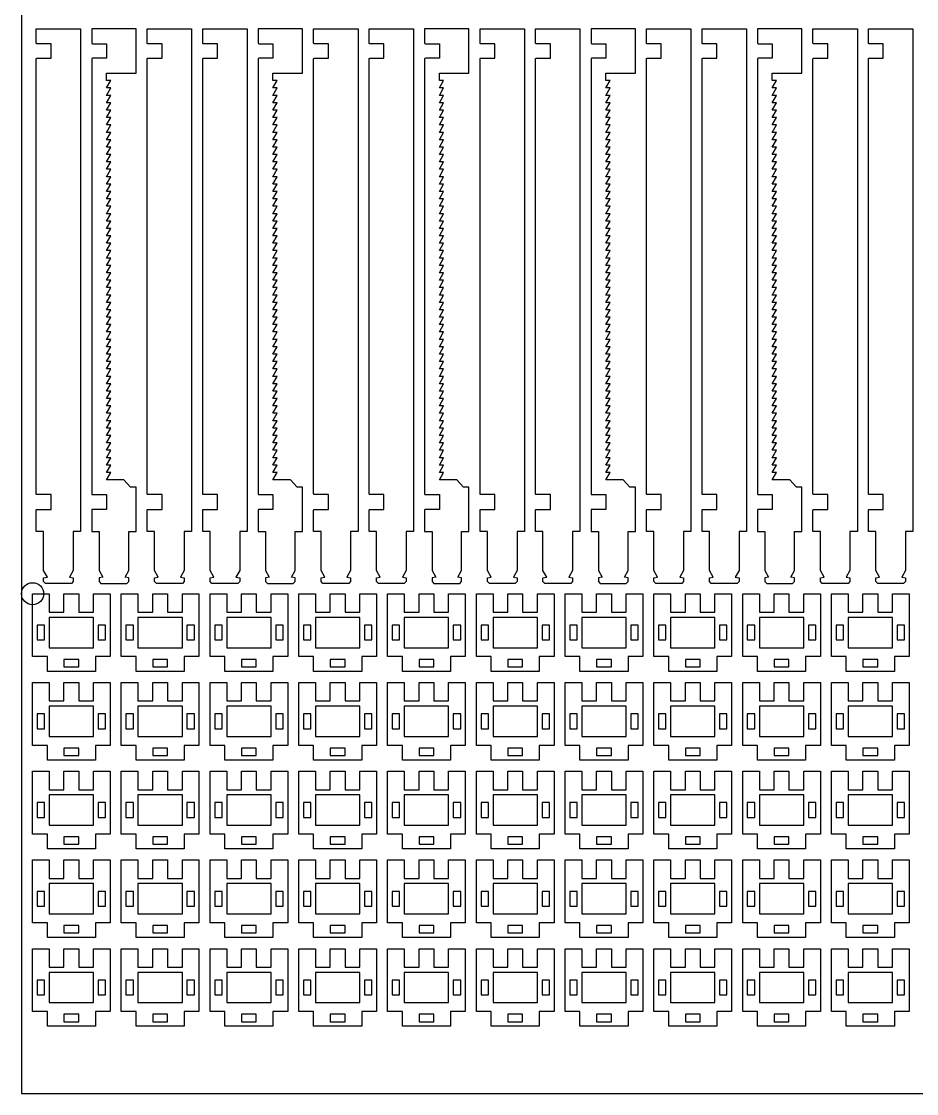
# Model space of a CAD drawing. Header units: millimetres. Extents: x 0 to 1902, y -212 to 712.
# Drawn here: x 0 to 242, y 0 to 290 of the extents above; entities that cross this region are included whole.
import ezdxf

# ---------------------------------------------------------------- set-up
doc = ezdxf.new("R2010")
doc.units = ezdxf.units.MM
doc.header["$MEASUREMENT"] = 0

msp = doc.modelspace()

# ---------------------------------------------------------------- linework, layer by layer
for p, q in [((31, 288), (19, 288)), ((19, 288), (19, 284.14)), ((31, 276), (31, 288)), ((76, 288), (64, 288)), ((64, 288), (64, 284.14)), ((76, 276), (76, 288)), ((121, 288), (109, 288)), ((109, 288), (109, 284.14)), ((121, 276), (121, 288)), ((166, 288), (154, 288)), ((154, 288), (154, 284.14)), ((166, 276), (166, 288)), ((211, 288), (199, 288)), ((199, 288), (199, 284.14)), ((211, 276), (211, 288)), ((19.2, 283.94), (23, 283.94)), ((23, 283.94), (23, 280.06)), ((64.2, 283.94), (68, 283.94)), ((68, 283.94), (68, 280.06)), ((109.2, 283.94), (113, 283.94)), ((113, 283.94), (113, 280.06)), ((154.2, 283.94), (158, 283.94)), ((158, 283.94), (158, 280.06)), ((199.2, 283.94), (203, 283.94)), ((203, 283.94), (203, 280.06)), ((19, 279.86), (19, 162.2)), ((23, 280.06), (19.2, 280.06)), ((64, 279.86), (64, 162.2)), ((68, 280.06), (64.2, 280.06)), ((109, 279.86), (109, 162.2)), ((113, 280.06), (109.2, 280.06)), ((154, 279.86), (154, 162.2)), ((158, 280.06), (154.2, 280.06)), ((199, 279.86), (199, 162.2)), ((203, 280.06), (199.2, 280.06)), ((23, 274), (23, 276)), ((23, 276), (31, 276)), ((68, 274), (68, 276)), ((68, 276), (76, 276)), ((113, 274), (113, 276)), ((113, 276), (121, 276)), ((158, 274), (158, 276)), ((158, 276), (166, 276)), ((203, 274), (203, 276)), ((203, 276), (211, 276)), ((23, 272), (24.15, 274)), ((24.15, 274), (23, 274)), ((68, 272), (69.15, 274)), ((69.15, 274), (68, 274)), ((113, 272), (114.15, 274)), ((114.15, 274), (113, 274)), ((158, 272), (159.15, 274)), ((159.15, 274), (158, 274)), ((203, 272), (204.15, 274)), ((204.15, 274), (203, 274)), ((23, 270), (24.15, 272)), ((24.15, 272), (23, 272)), ((23, 268), (24.15, 270)), ((24.15, 270), (23, 270)), ((68, 270), (69.15, 272)), ((69.15, 272), (68, 272)), ((68, 268), (69.15, 270)), ((69.15, 270), (68, 270)), ((113, 270), (114.15, 272)), ((114.15, 272), (113, 272)), ((113, 268), (114.15, 270)), ((114.15, 270), (113, 270)), ((158, 270), (159.15, 272)), ((159.15, 272), (158, 272)), ((158, 268), (159.15, 270)), ((159.15, 270), (158, 270)), ((203, 270), (204.15, 272)), ((204.15, 272), (203, 272)), ((203, 268), (204.15, 270)), ((204.15, 270), (203, 270)), ((23, 266), (24.15, 268)), ((24.15, 268), (23, 268)), ((68, 266), (69.15, 268)), ((69.15, 268), (68, 268)), ((113, 266), (114.15, 268)), ((114.15, 268), (113, 268)), ((158, 266), (159.15, 268)), ((159.15, 268), (158, 268)), ((203, 266), (204.15, 268)), ((204.15, 268), (203, 268)), ((23, 264), (24.15, 266)), ((24.15, 266), (23, 266)), ((23, 262), (24.15, 264)), ((24.15, 264), (23, 264)), ((68, 264), (69.15, 266)), ((69.15, 266), (68, 266)), ((68, 262), (69.15, 264)), ((69.15, 264), (68, 264)), ((113, 264), (114.15, 266)), ((114.15, 266), (113, 266)), ((113, 262), (114.15, 264)), ((114.15, 264), (113, 264)), ((158, 264), (159.15, 266)), ((159.15, 266), (158, 266)), ((158, 262), (159.15, 264)), ((159.15, 264), (158, 264)), ((203, 264), (204.15, 266)), ((204.15, 266), (203, 266)), ((203, 262), (204.15, 264)), ((204.15, 264), (203, 264)), ((23, 260), (24.15, 262)), ((24.15, 262), (23, 262)), ((68, 260), (69.15, 262)), ((69.15, 262), (68, 262)), ((113, 260), (114.15, 262)), ((114.15, 262), (113, 262)), ((158, 260), (159.15, 262)), ((159.15, 262), (158, 262)), ((203, 260), (204.15, 262)), ((204.15, 262), (203, 262)), ((23, 258), (24.15, 260)), ((24.15, 260), (23, 260)), ((68, 258), (69.15, 260)), ((69.15, 260), (68, 260)), ((113, 258), (114.15, 260)), ((114.15, 260), (113, 260)), ((158, 258), (159.15, 260)), ((159.15, 260), (158, 260)), ((203, 258), (204.15, 260)), ((204.15, 260), (203, 260)), ((23, 256), (24.15, 258)), ((24.15, 258), (23, 258)), ((23, 254), (24.15, 256)), ((24.15, 256), (23, 256)), ((68, 256), (69.15, 258)), ((69.15, 258), (68, 258)), ((68, 254), (69.15, 256)), ((69.15, 256), (68, 256)), ((113, 256), (114.15, 258)), ((114.15, 258), (113, 258)), ((113, 254), (114.15, 256)), ((114.15, 256), (113, 256)), ((158, 256), (159.15, 258)), ((159.15, 258), (158, 258)), ((158, 254), (159.15, 256)), ((159.15, 256), (158, 256)), ((203, 256), (204.15, 258)), ((204.15, 258), (203, 258)), ((203, 254), (204.15, 256)), ((204.15, 256), (203, 256)), ((23, 252), (24.15, 254)), ((24.15, 254), (23, 254)), ((68, 252), (69.15, 254)), ((69.15, 254), (68, 254)), ((113, 252), (114.15, 254)), ((114.15, 254), (113, 254)), ((158, 252), (159.15, 254)), ((159.15, 254), (158, 254)), ((203, 252), (204.15, 254)), ((204.15, 254), (203, 254)), ((23, 250), (24.15, 252)), ((24.15, 252), (23, 252)), ((23, 248), (24.15, 250)), ((24.15, 250), (23, 250)), ((68, 250), (69.15, 252)), ((69.15, 252), (68, 252)), ((68, 248), (69.15, 250)), ((69.15, 250), (68, 250)), ((113, 250), (114.15, 252)), ((114.15, 252), (113, 252)), ((113, 248), (114.15, 250)), ((114.15, 250), (113, 250)), ((158, 250), (159.15, 252)), ((159.15, 252), (158, 252)), ((158, 248), (159.15, 250)), ((159.15, 250), (158, 250)), ((203, 250), (204.15, 252)), ((204.15, 252), (203, 252)), ((203, 248), (204.15, 250)), ((204.15, 250), (203, 250)), ((23, 246), (24.15, 248)), ((24.15, 248), (23, 248)), ((68, 246), (69.15, 248)), ((69.15, 248), (68, 248)), ((113, 246), (114.15, 248)), ((114.15, 248), (113, 248)), ((158, 246), (159.15, 248)), ((159.15, 248), (158, 248)), ((203, 246), (204.15, 248)), ((204.15, 248), (203, 248)), ((23, 244), (24.15, 246)), ((24.15, 246), (23, 246)), ((23, 242), (24.15, 244)), ((24.15, 244), (23, 244)), ((68, 244), (69.15, 246)), ((69.15, 246), (68, 246)), ((68, 242), (69.15, 244)), ((69.15, 244), (68, 244)), ((113, 244), (114.15, 246)), ((114.15, 246), (113, 246)), ((113, 242), (114.15, 244)), ((114.15, 244), (113, 244)), ((158, 244), (159.15, 246)), ((159.15, 246), (158, 246)), ((158, 242), (159.15, 244)), ((159.15, 244), (158, 244)), ((203, 244), (204.15, 246)), ((204.15, 246), (203, 246)), ((203, 242), (204.15, 244)), ((204.15, 244), (203, 244)), ((23, 240), (24.15, 242)), ((24.15, 242), (23, 242)), ((68, 240), (69.15, 242)), ((69.15, 242), (68, 242)), ((113, 240), (114.15, 242)), ((114.15, 242), (113, 242)), ((158, 240), (159.15, 242)), ((159.15, 242), (158, 242)), ((203, 240), (204.15, 242)), ((204.15, 242), (203, 242)), ((23, 238), (24.15, 240)), ((24.15, 240), (23, 240)), ((23, 236), (24.15, 238)), ((24.15, 238), (23, 238)), ((68, 238), (69.15, 240)), ((69.15, 240), (68, 240)), ((68, 236), (69.15, 238)), ((69.15, 238), (68, 238)), ((113, 238), (114.15, 240)), ((114.15, 240), (113, 240)), ((113, 236), (114.15, 238)), ((114.15, 238), (113, 238)), ((158, 238), (159.15, 240)), ((159.15, 240), (158, 240)), ((158, 236), (159.15, 238)), ((159.15, 238), (158, 238)), ((203, 238), (204.15, 240)), ((204.15, 240), (203, 240)), ((203, 236), (204.15, 238)), ((204.15, 238), (203, 238)), ((23, 234), (24.15, 236)), ((24.15, 236), (23, 236)), ((68, 234), (69.15, 236)), ((69.15, 236), (68, 236)), ((113, 234), (114.15, 236)), ((114.15, 236), (113, 236)), ((158, 234), (159.15, 236)), ((159.15, 236), (158, 236)), ((203, 234), (204.15, 236)), ((204.15, 236), (203, 236)), ((23, 232), (24.15, 234)), ((24.15, 234), (23, 234)), ((68, 232), (69.15, 234)), ((69.15, 234), (68, 234)), ((113, 232), (114.15, 234)), ((114.15, 234), (113, 234)), ((158, 232), (159.15, 234)), ((159.15, 234), (158, 234)), ((203, 232), (204.15, 234)), ((204.15, 234), (203, 234)), ((23, 230), (24.15, 232)), ((24.15, 232), (23, 232)), ((23, 228), (24.15, 230)), ((24.15, 230), (23, 230)), ((68, 230), (69.15, 232)), ((69.15, 232), (68, 232)), ((68, 228), (69.15, 230)), ((69.15, 230), (68, 230)), ((113, 230), (114.15, 232)), ((114.15, 232), (113, 232)), ((113, 228), (114.15, 230)), ((114.15, 230), (113, 230)), ((158, 230), (159.15, 232)), ((159.15, 232), (158, 232)), ((158, 228), (159.15, 230)), ((159.15, 230), (158, 230)), ((203, 230), (204.15, 232)), ((204.15, 232), (203, 232)), ((203, 228), (204.15, 230)), ((204.15, 230), (203, 230)), ((23, 226), (24.15, 228)), ((24.15, 228), (23, 228)), ((68, 226), (69.15, 228)), ((69.15, 228), (68, 228)), ((113, 226), (114.15, 228)), ((114.15, 228), (113, 228)), ((158, 226), (159.15, 228)), ((159.15, 228), (158, 228)), ((203, 226), (204.15, 228)), ((204.15, 228), (203, 228)), ((23, 224), (24.15, 226)), ((24.15, 226), (23, 226)), ((23, 222), (24.15, 224)), ((24.15, 224), (23, 224)), ((68, 224), (69.15, 226)), ((69.15, 226), (68, 226)), ((68, 222), (69.15, 224)), ((69.15, 224), (68, 224)), ((113, 224), (114.15, 226)), ((114.15, 226), (113, 226)), ((113, 222), (114.15, 224)), ((114.15, 224), (113, 224)), ((158, 224), (159.15, 226)), ((159.15, 226), (158, 226)), ((158, 222), (159.15, 224)), ((159.15, 224), (158, 224)), ((203, 224), (204.15, 226)), ((204.15, 226), (203, 226)), ((203, 222), (204.15, 224)), ((204.15, 224), (203, 224)), ((23, 220), (24.15, 222)), ((24.15, 222), (23, 222)), ((68, 220), (69.15, 222)), ((69.15, 222), (68, 222)), ((113, 220), (114.15, 222)), ((114.15, 222), (113, 222)), ((158, 220), (159.15, 222)), ((159.15, 222), (158, 222)), ((203, 220), (204.15, 222)), ((204.15, 222), (203, 222)), ((23, 218), (24.15, 220)), ((24.15, 220), (23, 220)), ((23, 216), (24.15, 218)), ((24.15, 218), (23, 218)), ((68, 218), (69.15, 220)), ((69.15, 220), (68, 220)), ((68, 216), (69.15, 218)), ((69.15, 218), (68, 218)), ((113, 218), (114.15, 220)), ((114.15, 220), (113, 220)), ((113, 216), (114.15, 218)), ((114.15, 218), (113, 218)), ((158, 218), (159.15, 220)), ((159.15, 220), (158, 220)), ((158, 216), (159.15, 218)), ((159.15, 218), (158, 218)), ((203, 218), (204.15, 220)), ((204.15, 220), (203, 220)), ((203, 216), (204.15, 218)), ((204.15, 218), (203, 218)), ((23, 214), (24.15, 216)), ((24.15, 216), (23, 216)), ((68, 214), (69.15, 216)), ((69.15, 216), (68, 216)), ((113, 214), (114.15, 216)), ((114.15, 216), (113, 216)), ((158, 214), (159.15, 216)), ((159.15, 216), (158, 216)), ((203, 214), (204.15, 216)), ((204.15, 216), (203, 216)), ((23, 212), (24.15, 214)), ((24.15, 214), (23, 214)), ((23, 210), (24.15, 212)), ((24.15, 212), (23, 212)), ((68, 212), (69.15, 214)), ((69.15, 214), (68, 214)), ((68, 210), (69.15, 212)), ((69.15, 212), (68, 212)), ((113, 212), (114.15, 214)), ((114.15, 214), (113, 214)), ((113, 210), (114.15, 212)), ((114.15, 212), (113, 212)), ((158, 212), (159.15, 214)), ((159.15, 214), (158, 214)), ((158, 210), (159.15, 212)), ((159.15, 212), (158, 212)), ((203, 212), (204.15, 214)), ((204.15, 214), (203, 214)), ((203, 210), (204.15, 212)), ((204.15, 212), (203, 212)), ((23, 208), (24.15, 210)), ((24.15, 210), (23, 210)), ((68, 208), (69.15, 210)), ((69.15, 210), (68, 210)), ((113, 208), (114.15, 210)), ((114.15, 210), (113, 210)), ((158, 208), (159.15, 210)), ((159.15, 210), (158, 210)), ((203, 208), (204.15, 210)), ((204.15, 210), (203, 210)), ((23, 206), (24.15, 208)), ((24.15, 208), (23, 208)), ((23, 204), (24.15, 206)), ((24.15, 206), (23, 206)), ((68, 206), (69.15, 208)), ((69.15, 208), (68, 208)), ((68, 204), (69.15, 206)), ((69.15, 206), (68, 206)), ((113, 206), (114.15, 208)), ((114.15, 208), (113, 208)), ((113, 204), (114.15, 206)), ((114.15, 206), (113, 206)), ((158, 206), (159.15, 208)), ((159.15, 208), (158, 208)), ((158, 204), (159.15, 206)), ((159.15, 206), (158, 206)), ((203, 206), (204.15, 208)), ((204.15, 208), (203, 208)), ((203, 204), (204.15, 206)), ((204.15, 206), (203, 206)), ((23, 202), (24.15, 204)), ((24.15, 204), (23, 204)), ((68, 202), (69.15, 204)), ((69.15, 204), (68, 204)), ((113, 202), (114.15, 204)), ((114.15, 204), (113, 204)), ((158, 202), (159.15, 204)), ((159.15, 204), (158, 204)), ((203, 202), (204.15, 204)), ((204.15, 204), (203, 204)), ((23, 200), (24.15, 202)), ((24.15, 202), (23, 202)), ((68, 200), (69.15, 202)), ((69.15, 202), (68, 202)), ((113, 200), (114.15, 202)), ((114.15, 202), (113, 202)), ((158, 200), (159.15, 202)), ((159.15, 202), (158, 202)), ((203, 200), (204.15, 202)), ((204.15, 202), (203, 202)), ((23, 198), (24.15, 200)), ((24.15, 200), (23, 200)), ((23, 196), (24.15, 198)), ((24.15, 198), (23, 198)), ((68, 198), (69.15, 200)), ((69.15, 200), (68, 200)), ((68, 196), (69.15, 198)), ((69.15, 198), (68, 198)), ((113, 198), (114.15, 200)), ((114.15, 200), (113, 200)), ((113, 196), (114.15, 198)), ((114.15, 198), (113, 198)), ((158, 198), (159.15, 200)), ((159.15, 200), (158, 200)), ((158, 196), (159.15, 198)), ((159.15, 198), (158, 198)), ((203, 198), (204.15, 200)), ((204.15, 200), (203, 200)), ((203, 196), (204.15, 198)), ((204.15, 198), (203, 198)), ((23, 194), (24.15, 196)), ((24.15, 196), (23, 196)), ((68, 194), (69.15, 196)), ((69.15, 196), (68, 196)), ((113, 194), (114.15, 196)), ((114.15, 196), (113, 196)), ((158, 194), (159.15, 196)), ((159.15, 196), (158, 196)), ((203, 194), (204.15, 196)), ((204.15, 196), (203, 196)), ((23, 192), (24.15, 194)), ((24.15, 194), (23, 194)), ((23, 190), (24.15, 192)), ((24.15, 192), (23, 192)), ((68, 192), (69.15, 194)), ((69.15, 194), (68, 194)), ((68, 190), (69.15, 192)), ((69.15, 192), (68, 192)), ((113, 192), (114.15, 194)), ((114.15, 194), (113, 194)), ((113, 190), (114.15, 192)), ((114.15, 192), (113, 192)), ((158, 192), (159.15, 194)), ((159.15, 194), (158, 194)), ((158, 190), (159.15, 192)), ((159.15, 192), (158, 192)), ((203, 192), (204.15, 194)), ((204.15, 194), (203, 194)), ((203, 190), (204.15, 192)), ((204.15, 192), (203, 192)), ((23, 188), (24.15, 190)), ((24.15, 190), (23, 190)), ((68, 188), (69.15, 190)), ((69.15, 190), (68, 190)), ((113, 188), (114.15, 190)), ((114.15, 190), (113, 190)), ((158, 188), (159.15, 190)), ((159.15, 190), (158, 190)), ((203, 188), (204.15, 190)), ((204.15, 190), (203, 190)), ((23, 186), (24.15, 188)), ((24.15, 188), (23, 188)), ((23, 184), (24.15, 186)), ((24.15, 186), (23, 186)), ((68, 186), (69.15, 188)), ((69.15, 188), (68, 188)), ((68, 184), (69.15, 186)), ((69.15, 186), (68, 186)), ((113, 186), (114.15, 188)), ((114.15, 188), (113, 188)), ((113, 184), (114.15, 186)), ((114.15, 186), (113, 186)), ((158, 186), (159.15, 188)), ((159.15, 188), (158, 188)), ((158, 184), (159.15, 186)), ((159.15, 186), (158, 186)), ((203, 186), (204.15, 188)), ((204.15, 188), (203, 188)), ((203, 184), (204.15, 186)), ((204.15, 186), (203, 186)), ((23, 182), (24.15, 184)), ((24.15, 184), (23, 184)), ((68, 182), (69.15, 184)), ((69.15, 184), (68, 184)), ((113, 182), (114.15, 184)), ((114.15, 184), (113, 184)), ((158, 182), (159.15, 184)), ((159.15, 184), (158, 184)), ((203, 182), (204.15, 184)), ((204.15, 184), (203, 184)), ((23, 180), (24.15, 182)), ((24.15, 182), (23, 182)), ((23, 178), (24.15, 180)), ((24.15, 180), (23, 180)), ((68, 180), (69.15, 182)), ((69.15, 182), (68, 182)), ((68, 178), (69.15, 180)), ((69.15, 180), (68, 180)), ((113, 180), (114.15, 182)), ((114.15, 182), (113, 182)), ((113, 178), (114.15, 180)), ((114.15, 180), (113, 180)), ((158, 180), (159.15, 182)), ((159.15, 182), (158, 182)), ((158, 178), (159.15, 180)), ((159.15, 180), (158, 180)), ((203, 180), (204.15, 182)), ((204.15, 182), (203, 182)), ((203, 178), (204.15, 180)), ((204.15, 180), (203, 180)), ((23, 176), (24.15, 178)), ((24.15, 178), (23, 178)), ((68, 176), (69.15, 178)), ((69.15, 178), (68, 178)), ((113, 176), (114.15, 178)), ((114.15, 178), (113, 178)), ((158, 176), (159.15, 178)), ((159.15, 178), (158, 178)), ((203, 176), (204.15, 178)), ((204.15, 178), (203, 178)), ((23, 174), (24.15, 176)), ((24.15, 176), (23, 176)), ((23, 172), (24.15, 174)), ((24.15, 174), (23, 174)), ((68, 174), (69.15, 176)), ((69.15, 176), (68, 176)), ((68, 172), (69.15, 174)), ((69.15, 174), (68, 174)), ((113, 174), (114.15, 176)), ((114.15, 176), (113, 176)), ((113, 172), (114.15, 174)), ((114.15, 174), (113, 174)), ((158, 174), (159.15, 176)), ((159.15, 176), (158, 176)), ((158, 172), (159.15, 174)), ((159.15, 174), (158, 174)), ((203, 174), (204.15, 176)), ((204.15, 176), (203, 176)), ((203, 172), (204.15, 174)), ((204.15, 174), (203, 174)), ((23, 170), (24.15, 172)), ((24.15, 172), (23, 172)), ((68, 170), (69.15, 172)), ((69.15, 172), (68, 172)), ((113, 170), (114.15, 172)), ((114.15, 172), (113, 172)), ((158, 170), (159.15, 172)), ((159.15, 172), (158, 172)), ((203, 170), (204.15, 172)), ((204.15, 172), (203, 172)), ((23, 168), (24.15, 170)), ((24.15, 170), (23, 170)), ((68, 168), (69.15, 170)), ((69.15, 170), (68, 170)), ((113, 168), (114.15, 170)), ((114.15, 170), (113, 170)), ((158, 168), (159.15, 170)), ((159.15, 170), (158, 170)), ((203, 168), (204.15, 170)), ((204.15, 170), (203, 170)), ((23, 166), (24.15, 168)), ((24.15, 168), (23, 168)), ((25.5, 166), (23, 166)), ((26, 166), (25.5, 166)), ((27.7, 166), (26, 166)), ((29.5, 164), (27.7, 166)), ((68, 166), (69.15, 168)), ((69.15, 168), (68, 168)), ((70.5, 166), (68, 166)), ((71, 166), (70.5, 166)), ((72.7, 166), (71, 166)), ((74.5, 164), (72.7, 166)), ((113, 166), (114.15, 168)), ((114.15, 168), (113, 168)), ((115.5, 166), (113, 166)), ((116, 166), (115.5, 166)), ((117.7, 166), (116, 166)), ((119.5, 164), (117.7, 166)), ((158, 166), (159.15, 168)), ((159.15, 168), (158, 168)), ((160.5, 166), (158, 166)), ((161, 166), (160.5, 166)), ((162.7, 166), (161, 166)), ((164.5, 164), (162.7, 166)), ((203, 166), (204.15, 168)), ((204.15, 168), (203, 168)), ((205.5, 166), (203, 166)), ((206, 166), (205.5, 166)), ((207.7, 166), (206, 166)), ((209.5, 164), (207.7, 166)), ((31, 164), (29.5, 164)), ((31, 152), (31, 164)), ((76, 164), (74.5, 164)), ((76, 152), (76, 164)), ((121, 164), (119.5, 164)), ((121, 152), (121, 164)), ((166, 164), (164.5, 164)), ((166, 152), (166, 164)), ((211, 164), (209.5, 164)), ((211, 152), (211, 164)), ((19.2, 162), (23, 162)), ((23, 162), (23, 158)), ((64.2, 162), (68, 162)), ((68, 162), (68, 158)), ((109.2, 162), (113, 162)), ((113, 162), (113, 158)), ((154.2, 162), (158, 162)), ((158, 162), (158, 158)), ((199.2, 162), (203, 162)), ((203, 162), (203, 158)), ((19, 157.8), (19, 152)), ((23, 158), (19.2, 158)), ((64, 157.8), (64, 152)), ((68, 158), (64.2, 158)), ((109, 157.8), (109, 152)), ((113, 158), (109.2, 158)), ((154, 157.8), (154, 152)), ((158, 158), (154.2, 158)), ((199, 157.8), (199, 152)), ((203, 158), (199.2, 158)), ((19, 152), (21, 152)), ((21, 152), (21, 141.5)), ((29, 152), (31, 152)), ((29, 141.5), (29, 152)), ((64, 152), (66, 152)), ((66, 152), (66, 141.5)), ((74, 152), (76, 152)), ((74, 141.5), (74, 152)), ((109, 152), (111, 152)), ((111, 152), (111, 141.5)), ((119, 152), (121, 152)), ((119, 141.5), (119, 152)), ((154, 152), (156, 152)), ((156, 152), (156, 141.5)), ((164, 152), (166, 152)), ((164, 141.5), (164, 152)), ((199, 152), (201, 152)), ((201, 152), (201, 141.5)), ((209, 152), (211, 152)), ((209, 141.5), (209, 152)), ((21, 141.5), (22, 139.7)), ((22, 139.7), (21, 139.5)), ((21, 139.5), (21, 138.5)), ((28, 139.7), (29, 141.5)), ((29, 139.5), (28, 139.7)), ((29, 138.5), (29, 139.5)), ((66, 141.5), (67, 139.7)), ((67, 139.7), (66, 139.5)), ((66, 139.5), (66, 138.5)), ((73, 139.7), (74, 141.5)), ((74, 139.5), (73, 139.7)), ((74, 138.5), (74, 139.5)), ((111, 141.5), (112, 139.7)), ((112, 139.7), (111, 139.5)), ((111, 139.5), (111, 138.5)), ((118, 139.7), (119, 141.5)), ((119, 139.5), (118, 139.7)), ((119, 138.5), (119, 139.5)), ((156, 141.5), (157, 139.7)), ((157, 139.7), (156, 139.5)), ((156, 139.5), (156, 138.5)), ((163, 139.7), (164, 141.5)), ((164, 139.5), (163, 139.7)), ((164, 138.5), (164, 139.5)), ((201, 141.5), (202, 139.7)), ((202, 139.7), (201, 139.5)), ((201, 139.5), (201, 138.5)), ((208, 139.7), (209, 141.5)), ((209, 139.5), (208, 139.7)), ((209, 138.5), (209, 139.5)), ((21, 138.5), (21.5, 138)), ((21.5, 138), (28.5, 138)), ((28.5, 138), (29, 138.5)), ((66, 138.5), (66.5, 138)), ((66.5, 138), (73.5, 138)), ((73.5, 138), (74, 138.5)), ((111, 138.5), (111.5, 138)), ((111.5, 138), (118.5, 138)), ((118.5, 138), (119, 138.5)), ((156, 138.5), (156.5, 138)), ((156.5, 138), (163.5, 138)), ((163.5, 138), (164, 138.5)), ((201, 138.5), (201.5, 138)), ((201.5, 138), (208.5, 138)), ((208.5, 138), (209, 138.5))]:
    msp.add_line(p, q)
at = {"linetype": 'Continuous'}
msp.add_lwpolyline([(0, 0), (900, 0), (900, 600), (0, 600)], close=True, dxfattribs=at)
for points in [[(4, 279.86, -0.414214), (4.2, 280.06), (8, 280.06), (8, 283.94), (4.2, 283.94, -0.414214), (4, 284.14), (4, 288), (16, 288), (16, 152), (14, 152), (14, 141.5), (13, 139.7), (14, 139.5), (14, 138.5), (13.5, 138), (6.5, 138), (6, 138.5), (6, 139.5), (7, 139.7), (6, 141.5), (6, 152), (4, 152), (4, 157.8, -0.414214), (4.2, 158), (8, 158), (8, 162), (4.2, 162, -0.414214), (4, 162.2)], [(34, 279.86, -0.414214), (34.2, 280.06), (38, 280.06), (38, 283.94), (34.2, 283.94, -0.414214), (34, 284.14), (34, 288), (46, 288), (46, 152), (44, 152), (44, 141.5), (43, 139.7), (44, 139.5), (44, 138.5), (43.5, 138), (36.5, 138), (36, 138.5), (36, 139.5), (37, 139.7), (36, 141.5), (36, 152), (34, 152), (34, 157.8, -0.414214), (34.2, 158), (38, 158), (38, 162), (34.2, 162, -0.414214), (34, 162.2)], [(49, 279.86, -0.414214), (49.2, 280.06), (53, 280.06), (53, 283.94), (49.2, 283.94, -0.414214), (49, 284.14), (49, 288), (61, 288), (61, 152), (59, 152), (59, 141.5), (58, 139.7), (59, 139.5), (59, 138.5), (58.5, 138), (51.5, 138), (51, 138.5), (51, 139.5), (52, 139.7), (51, 141.5), (51, 152), (49, 152), (49, 157.8, -0.414214), (49.2, 158), (53, 158), (53, 162), (49.2, 162, -0.414214), (49, 162.2)], [(79, 279.86, -0.414214), (79.2, 280.06), (83, 280.06), (83, 283.94), (79.2, 283.94, -0.414214), (79, 284.14), (79, 288), (91, 288), (91, 152), (89, 152), (89, 141.5), (88, 139.7), (89, 139.5), (89, 138.5), (88.5, 138), (81.5, 138), (81, 138.5), (81, 139.5), (82, 139.7), (81, 141.5), (81, 152), (79, 152), (79, 157.8, -0.414214), (79.2, 158), (83, 158), (83, 162), (79.2, 162, -0.414214), (79, 162.2)], [(94, 279.86, -0.414214), (94.2, 280.06), (98, 280.06), (98, 283.94), (94.2, 283.94, -0.414214), (94, 284.14), (94, 288), (106, 288), (106, 152), (104, 152), (104, 141.5), (103, 139.7), (104, 139.5), (104, 138.5), (103.5, 138), (96.5, 138), (96, 138.5), (96, 139.5), (97, 139.7), (96, 141.5), (96, 152), (94, 152), (94, 157.8, -0.414214), (94.2, 158), (98, 158), (98, 162), (94.2, 162, -0.414214), (94, 162.2)], [(124, 279.86, -0.414214), (124.2, 280.06), (128, 280.06), (128, 283.94), (124.2, 283.94, -0.414214), (124, 284.14), (124, 288), (136, 288), (136, 152), (134, 152), (134, 141.5), (133, 139.7), (134, 139.5), (134, 138.5), (133.5, 138), (126.5, 138), (126, 138.5), (126, 139.5), (127, 139.7), (126, 141.5), (126, 152), (124, 152), (124, 157.8, -0.414214), (124.2, 158), (128, 158), (128, 162), (124.2, 162, -0.414214), (124, 162.2)], [(139, 279.86, -0.414214), (139.2, 280.06), (143, 280.06), (143, 283.94), (139.2, 283.94, -0.414214), (139, 284.14), (139, 288), (151, 288), (151, 152), (149, 152), (149, 141.5), (148, 139.7), (149, 139.5), (149, 138.5), (148.5, 138), (141.5, 138), (141, 138.5), (141, 139.5), (142, 139.7), (141, 141.5), (141, 152), (139, 152), (139, 157.8, -0.414214), (139.2, 158), (143, 158), (143, 162), (139.2, 162, -0.414214), (139, 162.2)], [(169, 279.86, -0.414214), (169.2, 280.06), (173, 280.06), (173, 283.94), (169.2, 283.94, -0.414214), (169, 284.14), (169, 288), (181, 288), (181, 152), (179, 152), (179, 141.5), (178, 139.7), (179, 139.5), (179, 138.5), (178.5, 138), (171.5, 138), (171, 138.5), (171, 139.5), (172, 139.7), (171, 141.5), (171, 152), (169, 152), (169, 157.8, -0.414214), (169.2, 158), (173, 158), (173, 162), (169.2, 162, -0.414214), (169, 162.2)], [(184, 279.86, -0.414214), (184.2, 280.06), (188, 280.06), (188, 283.94), (184.2, 283.94, -0.414214), (184, 284.14), (184, 288), (196, 288), (196, 152), (194, 152), (194, 141.5), (193, 139.7), (194, 139.5), (194, 138.5), (193.5, 138), (186.5, 138), (186, 138.5), (186, 139.5), (187, 139.7), (186, 141.5), (186, 152), (184, 152), (184, 157.8, -0.414214), (184.2, 158), (188, 158), (188, 162), (184.2, 162, -0.414214), (184, 162.2)], [(214, 279.86, -0.414214), (214.2, 280.06), (218, 280.06), (218, 283.94), (214.2, 283.94, -0.414214), (214, 284.14), (214, 288), (226, 288), (226, 152), (224, 152), (224, 141.5), (223, 139.7), (224, 139.5), (224, 138.5), (223.5, 138), (216.5, 138), (216, 138.5), (216, 139.5), (217, 139.7), (216, 141.5), (216, 152), (214, 152), (214, 157.8, -0.414214), (214.2, 158), (218, 158), (218, 162), (214.2, 162, -0.414214), (214, 162.2)], [(229, 279.86, -0.414214), (229.2, 280.06), (233, 280.06), (233, 283.94), (229.2, 283.94, -0.414214), (229, 284.14), (229, 288), (241, 288), (241, 152), (239, 152), (239, 141.5), (238, 139.7), (239, 139.5), (239, 138.5), (238.5, 138), (231.5, 138), (231, 138.5), (231, 139.5), (232, 139.7), (231, 141.5), (231, 152), (229, 152), (229, 157.8, -0.414214), (229.2, 158), (233, 158), (233, 162), (229.2, 162, -0.414214), (229, 162.2)]]:
    msp.add_lwpolyline(points, format="xyb", close=True)
for points in [[(7, 118.19), (3, 118.19), (3, 135.19), (7.5, 135.19), (7.5, 130.19), (11.5, 130.19), (11.5, 135.19), (15.5, 135.19), (15.5, 130.19), (19.5, 130.19), (19.5, 135.19), (24, 135.19), (24, 118.19), (20, 118.19), (20, 114.19), (7, 114.19)], [(31, 118.19), (27, 118.19), (27, 135.19), (31.5, 135.19), (31.5, 130.19), (35.5, 130.19), (35.5, 135.19), (39.5, 135.19), (39.5, 130.19), (43.5, 130.19), (43.5, 135.19), (48, 135.19), (48, 118.19), (44, 118.19), (44, 114.19), (31, 114.19)], [(55, 118.19), (51, 118.19), (51, 135.19), (55.5, 135.19), (55.5, 130.19), (59.5, 130.19), (59.5, 135.19), (63.5, 135.19), (63.5, 130.19), (67.5, 130.19), (67.5, 135.19), (72, 135.19), (72, 118.19), (68, 118.19), (68, 114.19), (55, 114.19)], [(79, 118.19), (75, 118.19), (75, 135.19), (79.5, 135.19), (79.5, 130.19), (83.5, 130.19), (83.5, 135.19), (87.5, 135.19), (87.5, 130.19), (91.5, 130.19), (91.5, 135.19), (96, 135.19), (96, 118.19), (92, 118.19), (92, 114.19), (79, 114.19)], [(103, 118.19), (99, 118.19), (99, 135.19), (103.5, 135.19), (103.5, 130.19), (107.5, 130.19), (107.5, 135.19), (111.5, 135.19), (111.5, 130.19), (115.5, 130.19), (115.5, 135.19), (120, 135.19), (120, 118.19), (116, 118.19), (116, 114.19), (103, 114.19)], [(127, 118.19), (123, 118.19), (123, 135.19), (127.5, 135.19), (127.5, 130.19), (131.5, 130.19), (131.5, 135.19), (135.5, 135.19), (135.5, 130.19), (139.5, 130.19), (139.5, 135.19), (144, 135.19), (144, 118.19), (140, 118.19), (140, 114.19), (127, 114.19)], [(151, 118.19), (147, 118.19), (147, 135.19), (151.5, 135.19), (151.5, 130.19), (155.5, 130.19), (155.5, 135.19), (159.5, 135.19), (159.5, 130.19), (163.5, 130.19), (163.5, 135.19), (168, 135.19), (168, 118.19), (164, 118.19), (164, 114.19), (151, 114.19)], [(175, 118.19), (171, 118.19), (171, 135.19), (175.5, 135.19), (175.5, 130.19), (179.5, 130.19), (179.5, 135.19), (183.5, 135.19), (183.5, 130.19), (187.5, 130.19), (187.5, 135.19), (192, 135.19), (192, 118.19), (188, 118.19), (188, 114.19), (175, 114.19)], [(199, 118.19), (195, 118.19), (195, 135.19), (199.5, 135.19), (199.5, 130.19), (203.5, 130.19), (203.5, 135.19), (207.5, 135.19), (207.5, 130.19), (211.5, 130.19), (211.5, 135.19), (216, 135.19), (216, 118.19), (212, 118.19), (212, 114.19), (199, 114.19)], [(223, 118.19), (219, 118.19), (219, 135.19), (223.5, 135.19), (223.5, 130.19), (227.5, 130.19), (227.5, 135.19), (231.5, 135.19), (231.5, 130.19), (235.5, 130.19), (235.5, 135.19), (240, 135.19), (240, 118.19), (236, 118.19), (236, 114.19), (223, 114.19)], [(19.5, 120.59), (19.5, 128.79), (7.5, 128.79), (7.5, 120.59)], [(43.5, 120.59), (43.5, 128.79), (31.5, 128.79), (31.5, 120.59)], [(67.5, 120.59), (67.5, 128.79), (55.5, 128.79), (55.5, 120.59)], [(91.5, 120.59), (91.5, 128.79), (79.5, 128.79), (79.5, 120.59)], [(115.5, 120.59), (115.5, 128.79), (103.5, 128.79), (103.5, 120.59)], [(139.5, 120.59), (139.5, 128.79), (127.5, 128.79), (127.5, 120.59)], [(163.5, 120.59), (163.5, 128.79), (151.5, 128.79), (151.5, 120.59)], [(187.5, 120.59), (187.5, 128.79), (175.5, 128.79), (175.5, 120.59)], [(211.5, 120.59), (211.5, 128.79), (199.5, 128.79), (199.5, 120.59)], [(235.5, 120.59), (235.5, 128.79), (223.5, 128.79), (223.5, 120.59)], [(6.25, 122.69), (6.25, 126.69), (4.25, 126.69), (4.25, 122.69)], [(22.75, 126.69), (20.75, 126.69), (20.75, 122.69), (22.75, 122.69)], [(30.25, 122.69), (30.25, 126.69), (28.25, 126.69), (28.25, 122.69)], [(46.75, 126.69), (44.75, 126.69), (44.75, 122.69), (46.75, 122.69)], [(54.25, 122.69), (54.25, 126.69), (52.25, 126.69), (52.25, 122.69)], [(70.75, 126.69), (68.75, 126.69), (68.75, 122.69), (70.75, 122.69)], [(78.25, 122.69), (78.25, 126.69), (76.25, 126.69), (76.25, 122.69)], [(94.75, 126.69), (92.75, 126.69), (92.75, 122.69), (94.75, 122.69)], [(102.25, 122.69), (102.25, 126.69), (100.25, 126.69), (100.25, 122.69)], [(118.75, 126.69), (116.75, 126.69), (116.75, 122.69), (118.75, 122.69)], [(126.25, 122.69), (126.25, 126.69), (124.25, 126.69), (124.25, 122.69)], [(142.75, 126.69), (140.75, 126.69), (140.75, 122.69), (142.75, 122.69)], [(150.25, 122.69), (150.25, 126.69), (148.25, 126.69), (148.25, 122.69)], [(166.75, 126.69), (164.75, 126.69), (164.75, 122.69), (166.75, 122.69)], [(174.25, 122.69), (174.25, 126.69), (172.25, 126.69), (172.25, 122.69)], [(190.75, 126.69), (188.75, 126.69), (188.75, 122.69), (190.75, 122.69)], [(198.25, 122.69), (198.25, 126.69), (196.25, 126.69), (196.25, 122.69)], [(214.75, 126.69), (212.75, 126.69), (212.75, 122.69), (214.75, 122.69)], [(222.25, 122.69), (222.25, 126.69), (220.25, 126.69), (220.25, 122.69)], [(238.75, 126.69), (236.75, 126.69), (236.75, 122.69), (238.75, 122.69)], [(15.5, 117.44), (11.5, 117.44), (11.5, 115.44), (15.5, 115.44)], [(39.5, 117.44), (35.5, 117.44), (35.5, 115.44), (39.5, 115.44)], [(63.5, 117.44), (59.5, 117.44), (59.5, 115.44), (63.5, 115.44)], [(87.5, 117.44), (83.5, 117.44), (83.5, 115.44), (87.5, 115.44)], [(111.5, 117.44), (107.5, 117.44), (107.5, 115.44), (111.5, 115.44)], [(135.5, 117.44), (131.5, 117.44), (131.5, 115.44), (135.5, 115.44)], [(159.5, 117.44), (155.5, 117.44), (155.5, 115.44), (159.5, 115.44)], [(183.5, 117.44), (179.5, 117.44), (179.5, 115.44), (183.5, 115.44)], [(207.5, 117.44), (203.5, 117.44), (203.5, 115.44), (207.5, 115.44)], [(231.5, 117.44), (227.5, 117.44), (227.5, 115.44), (231.5, 115.44)], [(7, 94.19), (3, 94.19), (3, 111.19), (7.5, 111.19), (7.5, 106.19), (11.5, 106.19), (11.5, 111.19), (15.5, 111.19), (15.5, 106.19), (19.5, 106.19), (19.5, 111.19), (24, 111.19), (24, 94.19), (20, 94.19), (20, 90.19), (7, 90.19)], [(31, 94.19), (27, 94.19), (27, 111.19), (31.5, 111.19), (31.5, 106.19), (35.5, 106.19), (35.5, 111.19), (39.5, 111.19), (39.5, 106.19), (43.5, 106.19), (43.5, 111.19), (48, 111.19), (48, 94.19), (44, 94.19), (44, 90.19), (31, 90.19)], [(55, 94.19), (51, 94.19), (51, 111.19), (55.5, 111.19), (55.5, 106.19), (59.5, 106.19), (59.5, 111.19), (63.5, 111.19), (63.5, 106.19), (67.5, 106.19), (67.5, 111.19), (72, 111.19), (72, 94.19), (68, 94.19), (68, 90.19), (55, 90.19)], [(79, 94.19), (75, 94.19), (75, 111.19), (79.5, 111.19), (79.5, 106.19), (83.5, 106.19), (83.5, 111.19), (87.5, 111.19), (87.5, 106.19), (91.5, 106.19), (91.5, 111.19), (96, 111.19), (96, 94.19), (92, 94.19), (92, 90.19), (79, 90.19)], [(103, 94.19), (99, 94.19), (99, 111.19), (103.5, 111.19), (103.5, 106.19), (107.5, 106.19), (107.5, 111.19), (111.5, 111.19), (111.5, 106.19), (115.5, 106.19), (115.5, 111.19), (120, 111.19), (120, 94.19), (116, 94.19), (116, 90.19), (103, 90.19)], [(127, 94.19), (123, 94.19), (123, 111.19), (127.5, 111.19), (127.5, 106.19), (131.5, 106.19), (131.5, 111.19), (135.5, 111.19), (135.5, 106.19), (139.5, 106.19), (139.5, 111.19), (144, 111.19), (144, 94.19), (140, 94.19), (140, 90.19), (127, 90.19)], [(151, 94.19), (147, 94.19), (147, 111.19), (151.5, 111.19), (151.5, 106.19), (155.5, 106.19), (155.5, 111.19), (159.5, 111.19), (159.5, 106.19), (163.5, 106.19), (163.5, 111.19), (168, 111.19), (168, 94.19), (164, 94.19), (164, 90.19), (151, 90.19)], [(175, 94.19), (171, 94.19), (171, 111.19), (175.5, 111.19), (175.5, 106.19), (179.5, 106.19), (179.5, 111.19), (183.5, 111.19), (183.5, 106.19), (187.5, 106.19), (187.5, 111.19), (192, 111.19), (192, 94.19), (188, 94.19), (188, 90.19), (175, 90.19)], [(199, 94.19), (195, 94.19), (195, 111.19), (199.5, 111.19), (199.5, 106.19), (203.5, 106.19), (203.5, 111.19), (207.5, 111.19), (207.5, 106.19), (211.5, 106.19), (211.5, 111.19), (216, 111.19), (216, 94.19), (212, 94.19), (212, 90.19), (199, 90.19)], [(223, 94.19), (219, 94.19), (219, 111.19), (223.5, 111.19), (223.5, 106.19), (227.5, 106.19), (227.5, 111.19), (231.5, 111.19), (231.5, 106.19), (235.5, 106.19), (235.5, 111.19), (240, 111.19), (240, 94.19), (236, 94.19), (236, 90.19), (223, 90.19)], [(19.5, 96.59), (19.5, 104.79), (7.5, 104.79), (7.5, 96.59)], [(43.5, 96.59), (43.5, 104.79), (31.5, 104.79), (31.5, 96.59)], [(67.5, 96.59), (67.5, 104.79), (55.5, 104.79), (55.5, 96.59)], [(91.5, 96.59), (91.5, 104.79), (79.5, 104.79), (79.5, 96.59)], [(115.5, 96.59), (115.5, 104.79), (103.5, 104.79), (103.5, 96.59)], [(139.5, 96.59), (139.5, 104.79), (127.5, 104.79), (127.5, 96.59)], [(163.5, 96.59), (163.5, 104.79), (151.5, 104.79), (151.5, 96.59)], [(187.5, 96.59), (187.5, 104.79), (175.5, 104.79), (175.5, 96.59)], [(211.5, 96.59), (211.5, 104.79), (199.5, 104.79), (199.5, 96.59)], [(235.5, 96.59), (235.5, 104.79), (223.5, 104.79), (223.5, 96.59)], [(6.25, 98.69), (6.25, 102.69), (4.25, 102.69), (4.25, 98.69)], [(22.75, 102.69), (20.75, 102.69), (20.75, 98.69), (22.75, 98.69)], [(30.25, 98.69), (30.25, 102.69), (28.25, 102.69), (28.25, 98.69)], [(46.75, 102.69), (44.75, 102.69), (44.75, 98.69), (46.75, 98.69)], [(54.25, 98.69), (54.25, 102.69), (52.25, 102.69), (52.25, 98.69)], [(70.75, 102.69), (68.75, 102.69), (68.75, 98.69), (70.75, 98.69)], [(78.25, 98.69), (78.25, 102.69), (76.25, 102.69), (76.25, 98.69)], [(94.75, 102.69), (92.75, 102.69), (92.75, 98.69), (94.75, 98.69)], [(102.25, 98.69), (102.25, 102.69), (100.25, 102.69), (100.25, 98.69)], [(118.75, 102.69), (116.75, 102.69), (116.75, 98.69), (118.75, 98.69)], [(126.25, 98.69), (126.25, 102.69), (124.25, 102.69), (124.25, 98.69)], [(142.75, 102.69), (140.75, 102.69), (140.75, 98.69), (142.75, 98.69)], [(150.25, 98.69), (150.25, 102.69), (148.25, 102.69), (148.25, 98.69)], [(166.75, 102.69), (164.75, 102.69), (164.75, 98.69), (166.75, 98.69)], [(174.25, 98.69), (174.25, 102.69), (172.25, 102.69), (172.25, 98.69)], [(190.75, 102.69), (188.75, 102.69), (188.75, 98.69), (190.75, 98.69)], [(198.25, 98.69), (198.25, 102.69), (196.25, 102.69), (196.25, 98.69)], [(214.75, 102.69), (212.75, 102.69), (212.75, 98.69), (214.75, 98.69)], [(222.25, 98.69), (222.25, 102.69), (220.25, 102.69), (220.25, 98.69)], [(238.75, 102.69), (236.75, 102.69), (236.75, 98.69), (238.75, 98.69)], [(15.5, 93.44), (11.5, 93.44), (11.5, 91.44), (15.5, 91.44)], [(39.5, 93.44), (35.5, 93.44), (35.5, 91.44), (39.5, 91.44)], [(63.5, 93.44), (59.5, 93.44), (59.5, 91.44), (63.5, 91.44)], [(87.5, 93.44), (83.5, 93.44), (83.5, 91.44), (87.5, 91.44)], [(111.5, 93.44), (107.5, 93.44), (107.5, 91.44), (111.5, 91.44)], [(135.5, 93.44), (131.5, 93.44), (131.5, 91.44), (135.5, 91.44)], [(159.5, 93.44), (155.5, 93.44), (155.5, 91.44), (159.5, 91.44)], [(183.5, 93.44), (179.5, 93.44), (179.5, 91.44), (183.5, 91.44)], [(207.5, 93.44), (203.5, 93.44), (203.5, 91.44), (207.5, 91.44)], [(231.5, 93.44), (227.5, 93.44), (227.5, 91.44), (231.5, 91.44)], [(7, 70.19), (3, 70.19), (3, 87.19), (7.5, 87.19), (7.5, 82.19), (11.5, 82.19), (11.5, 87.19), (15.5, 87.19), (15.5, 82.19), (19.5, 82.19), (19.5, 87.19), (24, 87.19), (24, 70.19), (20, 70.19), (20, 66.19), (7, 66.19)], [(31, 70.19), (27, 70.19), (27, 87.19), (31.5, 87.19), (31.5, 82.19), (35.5, 82.19), (35.5, 87.19), (39.5, 87.19), (39.5, 82.19), (43.5, 82.19), (43.5, 87.19), (48, 87.19), (48, 70.19), (44, 70.19), (44, 66.19), (31, 66.19)], [(55, 70.19), (51, 70.19), (51, 87.19), (55.5, 87.19), (55.5, 82.19), (59.5, 82.19), (59.5, 87.19), (63.5, 87.19), (63.5, 82.19), (67.5, 82.19), (67.5, 87.19), (72, 87.19), (72, 70.19), (68, 70.19), (68, 66.19), (55, 66.19)], [(79, 70.19), (75, 70.19), (75, 87.19), (79.5, 87.19), (79.5, 82.19), (83.5, 82.19), (83.5, 87.19), (87.5, 87.19), (87.5, 82.19), (91.5, 82.19), (91.5, 87.19), (96, 87.19), (96, 70.19), (92, 70.19), (92, 66.19), (79, 66.19)], [(103, 70.19), (99, 70.19), (99, 87.19), (103.5, 87.19), (103.5, 82.19), (107.5, 82.19), (107.5, 87.19), (111.5, 87.19), (111.5, 82.19), (115.5, 82.19), (115.5, 87.19), (120, 87.19), (120, 70.19), (116, 70.19), (116, 66.19), (103, 66.19)], [(127, 70.19), (123, 70.19), (123, 87.19), (127.5, 87.19), (127.5, 82.19), (131.5, 82.19), (131.5, 87.19), (135.5, 87.19), (135.5, 82.19), (139.5, 82.19), (139.5, 87.19), (144, 87.19), (144, 70.19), (140, 70.19), (140, 66.19), (127, 66.19)], [(151, 70.19), (147, 70.19), (147, 87.19), (151.5, 87.19), (151.5, 82.19), (155.5, 82.19), (155.5, 87.19), (159.5, 87.19), (159.5, 82.19), (163.5, 82.19), (163.5, 87.19), (168, 87.19), (168, 70.19), (164, 70.19), (164, 66.19), (151, 66.19)], [(175, 70.19), (171, 70.19), (171, 87.19), (175.5, 87.19), (175.5, 82.19), (179.5, 82.19), (179.5, 87.19), (183.5, 87.19), (183.5, 82.19), (187.5, 82.19), (187.5, 87.19), (192, 87.19), (192, 70.19), (188, 70.19), (188, 66.19), (175, 66.19)], [(199, 70.19), (195, 70.19), (195, 87.19), (199.5, 87.19), (199.5, 82.19), (203.5, 82.19), (203.5, 87.19), (207.5, 87.19), (207.5, 82.19), (211.5, 82.19), (211.5, 87.19), (216, 87.19), (216, 70.19), (212, 70.19), (212, 66.19), (199, 66.19)], [(223, 70.19), (219, 70.19), (219, 87.19), (223.5, 87.19), (223.5, 82.19), (227.5, 82.19), (227.5, 87.19), (231.5, 87.19), (231.5, 82.19), (235.5, 82.19), (235.5, 87.19), (240, 87.19), (240, 70.19), (236, 70.19), (236, 66.19), (223, 66.19)], [(6.25, 74.69), (6.25, 78.69), (4.25, 78.69), (4.25, 74.69)], [(19.5, 72.59), (19.5, 80.79), (7.5, 80.79), (7.5, 72.59)], [(22.75, 78.69), (20.75, 78.69), (20.75, 74.69), (22.75, 74.69)], [(30.25, 74.69), (30.25, 78.69), (28.25, 78.69), (28.25, 74.69)], [(43.5, 72.59), (43.5, 80.79), (31.5, 80.79), (31.5, 72.59)], [(46.75, 78.69), (44.75, 78.69), (44.75, 74.69), (46.75, 74.69)], [(54.25, 74.69), (54.25, 78.69), (52.25, 78.69), (52.25, 74.69)], [(67.5, 72.59), (67.5, 80.79), (55.5, 80.79), (55.5, 72.59)], [(70.75, 78.69), (68.75, 78.69), (68.75, 74.69), (70.75, 74.69)], [(78.25, 74.69), (78.25, 78.69), (76.25, 78.69), (76.25, 74.69)], [(91.5, 72.59), (91.5, 80.79), (79.5, 80.79), (79.5, 72.59)], [(94.75, 78.69), (92.75, 78.69), (92.75, 74.69), (94.75, 74.69)], [(102.25, 74.69), (102.25, 78.69), (100.25, 78.69), (100.25, 74.69)], [(115.5, 72.59), (115.5, 80.79), (103.5, 80.79), (103.5, 72.59)], [(118.75, 78.69), (116.75, 78.69), (116.75, 74.69), (118.75, 74.69)], [(126.25, 74.69), (126.25, 78.69), (124.25, 78.69), (124.25, 74.69)], [(139.5, 72.59), (139.5, 80.79), (127.5, 80.79), (127.5, 72.59)], [(142.75, 78.69), (140.75, 78.69), (140.75, 74.69), (142.75, 74.69)], [(150.25, 74.69), (150.25, 78.69), (148.25, 78.69), (148.25, 74.69)], [(163.5, 72.59), (163.5, 80.79), (151.5, 80.79), (151.5, 72.59)], [(166.75, 78.69), (164.75, 78.69), (164.75, 74.69), (166.75, 74.69)], [(174.25, 74.69), (174.25, 78.69), (172.25, 78.69), (172.25, 74.69)], [(187.5, 72.59), (187.5, 80.79), (175.5, 80.79), (175.5, 72.59)], [(190.75, 78.69), (188.75, 78.69), (188.75, 74.69), (190.75, 74.69)], [(198.25, 74.69), (198.25, 78.69), (196.25, 78.69), (196.25, 74.69)], [(211.5, 72.59), (211.5, 80.79), (199.5, 80.79), (199.5, 72.59)], [(214.75, 78.69), (212.75, 78.69), (212.75, 74.69), (214.75, 74.69)], [(222.25, 74.69), (222.25, 78.69), (220.25, 78.69), (220.25, 74.69)], [(235.5, 72.59), (235.5, 80.79), (223.5, 80.79), (223.5, 72.59)], [(238.75, 78.69), (236.75, 78.69), (236.75, 74.69), (238.75, 74.69)], [(15.5, 69.44), (11.5, 69.44), (11.5, 67.44), (15.5, 67.44)], [(39.5, 69.44), (35.5, 69.44), (35.5, 67.44), (39.5, 67.44)], [(63.5, 69.44), (59.5, 69.44), (59.5, 67.44), (63.5, 67.44)], [(87.5, 69.44), (83.5, 69.44), (83.5, 67.44), (87.5, 67.44)], [(111.5, 69.44), (107.5, 69.44), (107.5, 67.44), (111.5, 67.44)], [(135.5, 69.44), (131.5, 69.44), (131.5, 67.44), (135.5, 67.44)], [(159.5, 69.44), (155.5, 69.44), (155.5, 67.44), (159.5, 67.44)], [(183.5, 69.44), (179.5, 69.44), (179.5, 67.44), (183.5, 67.44)], [(207.5, 69.44), (203.5, 69.44), (203.5, 67.44), (207.5, 67.44)], [(231.5, 69.44), (227.5, 69.44), (227.5, 67.44), (231.5, 67.44)], [(7, 46.19), (3, 46.19), (3, 63.19), (7.5, 63.19), (7.5, 58.19), (11.5, 58.19), (11.5, 63.19), (15.5, 63.19), (15.5, 58.19), (19.5, 58.19), (19.5, 63.19), (24, 63.19), (24, 46.19), (20, 46.19), (20, 42.19), (7, 42.19)], [(31, 46.19), (27, 46.19), (27, 63.19), (31.5, 63.19), (31.5, 58.19), (35.5, 58.19), (35.5, 63.19), (39.5, 63.19), (39.5, 58.19), (43.5, 58.19), (43.5, 63.19), (48, 63.19), (48, 46.19), (44, 46.19), (44, 42.19), (31, 42.19)], [(55, 46.19), (51, 46.19), (51, 63.19), (55.5, 63.19), (55.5, 58.19), (59.5, 58.19), (59.5, 63.19), (63.5, 63.19), (63.5, 58.19), (67.5, 58.19), (67.5, 63.19), (72, 63.19), (72, 46.19), (68, 46.19), (68, 42.19), (55, 42.19)], [(79, 46.19), (75, 46.19), (75, 63.19), (79.5, 63.19), (79.5, 58.19), (83.5, 58.19), (83.5, 63.19), (87.5, 63.19), (87.5, 58.19), (91.5, 58.19), (91.5, 63.19), (96, 63.19), (96, 46.19), (92, 46.19), (92, 42.19), (79, 42.19)], [(103, 46.19), (99, 46.19), (99, 63.19), (103.5, 63.19), (103.5, 58.19), (107.5, 58.19), (107.5, 63.19), (111.5, 63.19), (111.5, 58.19), (115.5, 58.19), (115.5, 63.19), (120, 63.19), (120, 46.19), (116, 46.19), (116, 42.19), (103, 42.19)], [(127, 46.19), (123, 46.19), (123, 63.19), (127.5, 63.19), (127.5, 58.19), (131.5, 58.19), (131.5, 63.19), (135.5, 63.19), (135.5, 58.19), (139.5, 58.19), (139.5, 63.19), (144, 63.19), (144, 46.19), (140, 46.19), (140, 42.19), (127, 42.19)], [(151, 46.19), (147, 46.19), (147, 63.19), (151.5, 63.19), (151.5, 58.19), (155.5, 58.19), (155.5, 63.19), (159.5, 63.19), (159.5, 58.19), (163.5, 58.19), (163.5, 63.19), (168, 63.19), (168, 46.19), (164, 46.19), (164, 42.19), (151, 42.19)], [(175, 46.19), (171, 46.19), (171, 63.19), (175.5, 63.19), (175.5, 58.19), (179.5, 58.19), (179.5, 63.19), (183.5, 63.19), (183.5, 58.19), (187.5, 58.19), (187.5, 63.19), (192, 63.19), (192, 46.19), (188, 46.19), (188, 42.19), (175, 42.19)], [(199, 46.19), (195, 46.19), (195, 63.19), (199.5, 63.19), (199.5, 58.19), (203.5, 58.19), (203.5, 63.19), (207.5, 63.19), (207.5, 58.19), (211.5, 58.19), (211.5, 63.19), (216, 63.19), (216, 46.19), (212, 46.19), (212, 42.19), (199, 42.19)], [(223, 46.19), (219, 46.19), (219, 63.19), (223.5, 63.19), (223.5, 58.19), (227.5, 58.19), (227.5, 63.19), (231.5, 63.19), (231.5, 58.19), (235.5, 58.19), (235.5, 63.19), (240, 63.19), (240, 46.19), (236, 46.19), (236, 42.19), (223, 42.19)], [(19.5, 48.59), (19.5, 56.79), (7.5, 56.79), (7.5, 48.59)], [(43.5, 48.59), (43.5, 56.79), (31.5, 56.79), (31.5, 48.59)], [(67.5, 48.59), (67.5, 56.79), (55.5, 56.79), (55.5, 48.59)], [(91.5, 48.59), (91.5, 56.79), (79.5, 56.79), (79.5, 48.59)], [(115.5, 48.59), (115.5, 56.79), (103.5, 56.79), (103.5, 48.59)], [(139.5, 48.59), (139.5, 56.79), (127.5, 56.79), (127.5, 48.59)], [(163.5, 48.59), (163.5, 56.79), (151.5, 56.79), (151.5, 48.59)], [(187.5, 48.59), (187.5, 56.79), (175.5, 56.79), (175.5, 48.59)], [(211.5, 48.59), (211.5, 56.79), (199.5, 56.79), (199.5, 48.59)], [(235.5, 48.59), (235.5, 56.79), (223.5, 56.79), (223.5, 48.59)], [(6.25, 50.69), (6.25, 54.69), (4.25, 54.69), (4.25, 50.69)], [(22.75, 54.69), (20.75, 54.69), (20.75, 50.69), (22.75, 50.69)], [(30.25, 50.69), (30.25, 54.69), (28.25, 54.69), (28.25, 50.69)], [(46.75, 54.69), (44.75, 54.69), (44.75, 50.69), (46.75, 50.69)], [(54.25, 50.69), (54.25, 54.69), (52.25, 54.69), (52.25, 50.69)], [(70.75, 54.69), (68.75, 54.69), (68.75, 50.69), (70.75, 50.69)], [(78.25, 50.69), (78.25, 54.69), (76.25, 54.69), (76.25, 50.69)], [(94.75, 54.69), (92.75, 54.69), (92.75, 50.69), (94.75, 50.69)], [(102.25, 50.69), (102.25, 54.69), (100.25, 54.69), (100.25, 50.69)], [(118.75, 54.69), (116.75, 54.69), (116.75, 50.69), (118.75, 50.69)], [(126.25, 50.69), (126.25, 54.69), (124.25, 54.69), (124.25, 50.69)], [(142.75, 54.69), (140.75, 54.69), (140.75, 50.69), (142.75, 50.69)], [(150.25, 50.69), (150.25, 54.69), (148.25, 54.69), (148.25, 50.69)], [(166.75, 54.69), (164.75, 54.69), (164.75, 50.69), (166.75, 50.69)], [(174.25, 50.69), (174.25, 54.69), (172.25, 54.69), (172.25, 50.69)], [(190.75, 54.69), (188.75, 54.69), (188.75, 50.69), (190.75, 50.69)], [(198.25, 50.69), (198.25, 54.69), (196.25, 54.69), (196.25, 50.69)], [(214.75, 54.69), (212.75, 54.69), (212.75, 50.69), (214.75, 50.69)], [(222.25, 50.69), (222.25, 54.69), (220.25, 54.69), (220.25, 50.69)], [(238.75, 54.69), (236.75, 54.69), (236.75, 50.69), (238.75, 50.69)], [(15.5, 45.44), (11.5, 45.44), (11.5, 43.44), (15.5, 43.44)], [(39.5, 45.44), (35.5, 45.44), (35.5, 43.44), (39.5, 43.44)], [(63.5, 45.44), (59.5, 45.44), (59.5, 43.44), (63.5, 43.44)], [(87.5, 45.44), (83.5, 45.44), (83.5, 43.44), (87.5, 43.44)], [(111.5, 45.44), (107.5, 45.44), (107.5, 43.44), (111.5, 43.44)], [(135.5, 45.44), (131.5, 45.44), (131.5, 43.44), (135.5, 43.44)], [(159.5, 45.44), (155.5, 45.44), (155.5, 43.44), (159.5, 43.44)], [(183.5, 45.44), (179.5, 45.44), (179.5, 43.44), (183.5, 43.44)], [(207.5, 45.44), (203.5, 45.44), (203.5, 43.44), (207.5, 43.44)], [(231.5, 45.44), (227.5, 45.44), (227.5, 43.44), (231.5, 43.44)], [(7, 22.19), (3, 22.19), (3, 39.19), (7.5, 39.19), (7.5, 34.19), (11.5, 34.19), (11.5, 39.19), (15.5, 39.19), (15.5, 34.19), (19.5, 34.19), (19.5, 39.19), (24, 39.19), (24, 22.19), (20, 22.19), (20, 18.19), (7, 18.19)], [(31, 22.19), (27, 22.19), (27, 39.19), (31.5, 39.19), (31.5, 34.19), (35.5, 34.19), (35.5, 39.19), (39.5, 39.19), (39.5, 34.19), (43.5, 34.19), (43.5, 39.19), (48, 39.19), (48, 22.19), (44, 22.19), (44, 18.19), (31, 18.19)], [(55, 22.19), (51, 22.19), (51, 39.19), (55.5, 39.19), (55.5, 34.19), (59.5, 34.19), (59.5, 39.19), (63.5, 39.19), (63.5, 34.19), (67.5, 34.19), (67.5, 39.19), (72, 39.19), (72, 22.19), (68, 22.19), (68, 18.19), (55, 18.19)], [(79, 22.19), (75, 22.19), (75, 39.19), (79.5, 39.19), (79.5, 34.19), (83.5, 34.19), (83.5, 39.19), (87.5, 39.19), (87.5, 34.19), (91.5, 34.19), (91.5, 39.19), (96, 39.19), (96, 22.19), (92, 22.19), (92, 18.19), (79, 18.19)], [(103, 22.19), (99, 22.19), (99, 39.19), (103.5, 39.19), (103.5, 34.19), (107.5, 34.19), (107.5, 39.19), (111.5, 39.19), (111.5, 34.19), (115.5, 34.19), (115.5, 39.19), (120, 39.19), (120, 22.19), (116, 22.19), (116, 18.19), (103, 18.19)], [(127, 22.19), (123, 22.19), (123, 39.19), (127.5, 39.19), (127.5, 34.19), (131.5, 34.19), (131.5, 39.19), (135.5, 39.19), (135.5, 34.19), (139.5, 34.19), (139.5, 39.19), (144, 39.19), (144, 22.19), (140, 22.19), (140, 18.19), (127, 18.19)], [(151, 22.19), (147, 22.19), (147, 39.19), (151.5, 39.19), (151.5, 34.19), (155.5, 34.19), (155.5, 39.19), (159.5, 39.19), (159.5, 34.19), (163.5, 34.19), (163.5, 39.19), (168, 39.19), (168, 22.19), (164, 22.19), (164, 18.19), (151, 18.19)], [(175, 22.19), (171, 22.19), (171, 39.19), (175.5, 39.19), (175.5, 34.19), (179.5, 34.19), (179.5, 39.19), (183.5, 39.19), (183.5, 34.19), (187.5, 34.19), (187.5, 39.19), (192, 39.19), (192, 22.19), (188, 22.19), (188, 18.19), (175, 18.19)], [(199, 22.19), (195, 22.19), (195, 39.19), (199.5, 39.19), (199.5, 34.19), (203.5, 34.19), (203.5, 39.19), (207.5, 39.19), (207.5, 34.19), (211.5, 34.19), (211.5, 39.19), (216, 39.19), (216, 22.19), (212, 22.19), (212, 18.19), (199, 18.19)], [(223, 22.19), (219, 22.19), (219, 39.19), (223.5, 39.19), (223.5, 34.19), (227.5, 34.19), (227.5, 39.19), (231.5, 39.19), (231.5, 34.19), (235.5, 34.19), (235.5, 39.19), (240, 39.19), (240, 22.19), (236, 22.19), (236, 18.19), (223, 18.19)], [(19.5, 24.59), (19.5, 32.79), (7.5, 32.79), (7.5, 24.59)], [(43.5, 24.59), (43.5, 32.79), (31.5, 32.79), (31.5, 24.59)], [(67.5, 24.59), (67.5, 32.79), (55.5, 32.79), (55.5, 24.59)], [(91.5, 24.59), (91.5, 32.79), (79.5, 32.79), (79.5, 24.59)], [(115.5, 24.59), (115.5, 32.79), (103.5, 32.79), (103.5, 24.59)], [(139.5, 24.59), (139.5, 32.79), (127.5, 32.79), (127.5, 24.59)], [(163.5, 24.59), (163.5, 32.79), (151.5, 32.79), (151.5, 24.59)], [(187.5, 24.59), (187.5, 32.79), (175.5, 32.79), (175.5, 24.59)], [(211.5, 24.59), (211.5, 32.79), (199.5, 32.79), (199.5, 24.59)], [(235.5, 24.59), (235.5, 32.79), (223.5, 32.79), (223.5, 24.59)], [(6.25, 26.69), (6.25, 30.69), (4.25, 30.69), (4.25, 26.69)], [(22.75, 30.69), (20.75, 30.69), (20.75, 26.69), (22.75, 26.69)], [(30.25, 26.69), (30.25, 30.69), (28.25, 30.69), (28.25, 26.69)], [(46.75, 30.69), (44.75, 30.69), (44.75, 26.69), (46.75, 26.69)], [(54.25, 26.69), (54.25, 30.69), (52.25, 30.69), (52.25, 26.69)], [(70.75, 30.69), (68.75, 30.69), (68.75, 26.69), (70.75, 26.69)], [(78.25, 26.69), (78.25, 30.69), (76.25, 30.69), (76.25, 26.69)], [(94.75, 30.69), (92.75, 30.69), (92.75, 26.69), (94.75, 26.69)], [(102.25, 26.69), (102.25, 30.69), (100.25, 30.69), (100.25, 26.69)], [(118.75, 30.69), (116.75, 30.69), (116.75, 26.69), (118.75, 26.69)], [(126.25, 26.69), (126.25, 30.69), (124.25, 30.69), (124.25, 26.69)], [(142.75, 30.69), (140.75, 30.69), (140.75, 26.69), (142.75, 26.69)], [(150.25, 26.69), (150.25, 30.69), (148.25, 30.69), (148.25, 26.69)], [(166.75, 30.69), (164.75, 30.69), (164.75, 26.69), (166.75, 26.69)], [(174.25, 26.69), (174.25, 30.69), (172.25, 30.69), (172.25, 26.69)], [(190.75, 30.69), (188.75, 30.69), (188.75, 26.69), (190.75, 26.69)], [(198.25, 26.69), (198.25, 30.69), (196.25, 30.69), (196.25, 26.69)], [(214.75, 30.69), (212.75, 30.69), (212.75, 26.69), (214.75, 26.69)], [(222.25, 26.69), (222.25, 30.69), (220.25, 30.69), (220.25, 26.69)], [(238.75, 30.69), (236.75, 30.69), (236.75, 26.69), (238.75, 26.69)], [(15.5, 21.44), (11.5, 21.44), (11.5, 19.44), (15.5, 19.44)], [(39.5, 21.44), (35.5, 21.44), (35.5, 19.44), (39.5, 19.44)], [(63.5, 21.44), (59.5, 21.44), (59.5, 19.44), (63.5, 19.44)], [(87.5, 21.44), (83.5, 21.44), (83.5, 19.44), (87.5, 19.44)], [(111.5, 21.44), (107.5, 21.44), (107.5, 19.44), (111.5, 19.44)], [(135.5, 21.44), (131.5, 21.44), (131.5, 19.44), (135.5, 19.44)], [(159.5, 21.44), (155.5, 21.44), (155.5, 19.44), (159.5, 19.44)], [(183.5, 21.44), (179.5, 21.44), (179.5, 19.44), (183.5, 19.44)], [(207.5, 21.44), (203.5, 21.44), (203.5, 19.44), (207.5, 19.44)], [(231.5, 21.44), (227.5, 21.44), (227.5, 19.44), (231.5, 19.44)]]:
    msp.add_lwpolyline(points, close=True)
msp.add_circle((3, 135.19), 3, dxfattribs=at)
for centre, start, end in [((19.2, 284.14), 180, 270), ((64.2, 284.14), 180, 270), ((109.2, 284.14), 180, 270), ((154.2, 284.14), 180, 270), ((199.2, 284.14), 180, 270), ((19.2, 279.86), 90, 180), ((64.2, 279.86), 90, 180), ((109.2, 279.86), 90, 180), ((154.2, 279.86), 90, 180), ((199.2, 279.86), 90, 180), ((19.2, 162.2), 180, 270), ((64.2, 162.2), 180, 270), ((109.2, 162.2), 180, 270), ((154.2, 162.2), 180, 270), ((199.2, 162.2), 180, 270), ((19.2, 157.8), 90, 180), ((64.2, 157.8), 90, 180), ((109.2, 157.8), 90, 180), ((154.2, 157.8), 90, 180), ((199.2, 157.8), 90, 180)]:
    msp.add_arc(centre, 0.2, start, end)

doc.saveas('drawing.dxf')
